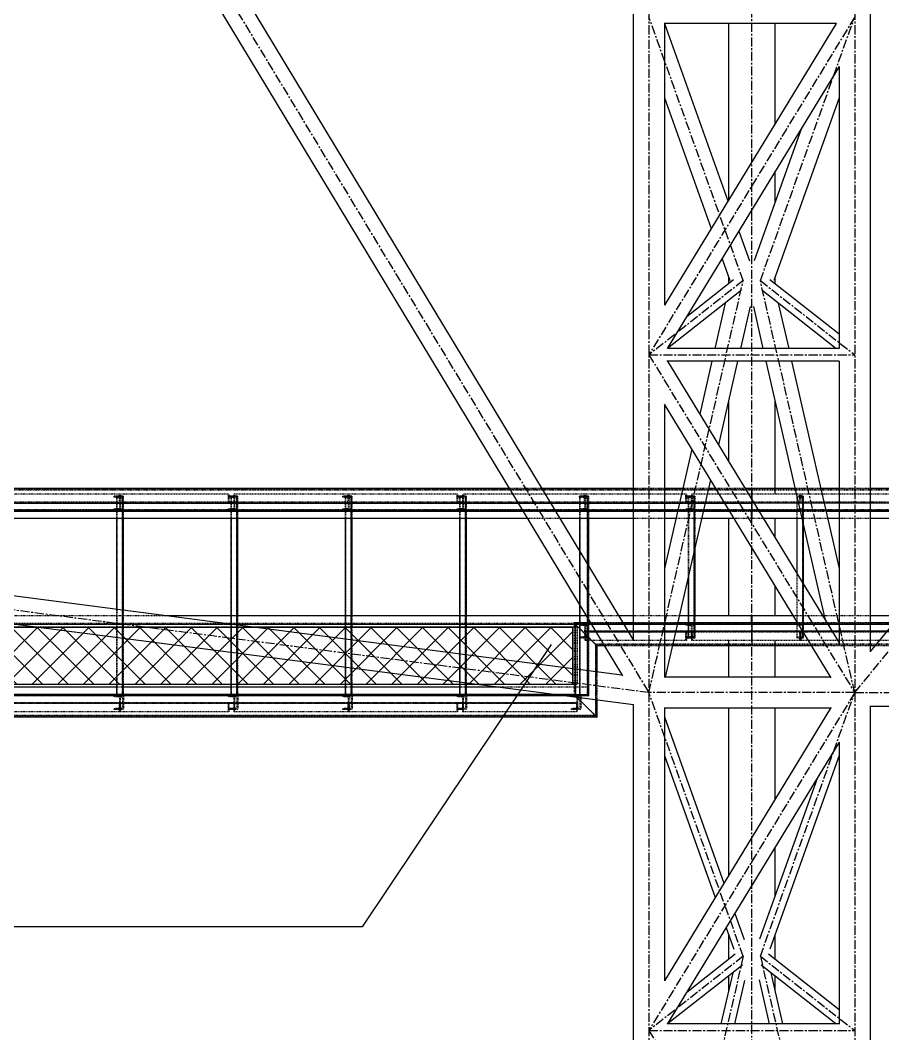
# Model space of a CAD drawing. Header units: millimetres. Extents: x 5143 to 30813, y 232 to 21408.
# Drawn here: x 12895 to 13650, y 3822 to 4709 of the extents above; entities that cross this region are included whole.
import ezdxf

# ---------------------------------------------------------------- set-up
doc = ezdxf.new("R2010")
doc.units = ezdxf.units.MM
doc.header["$LTSCALE"] = 0.25
for name, pattern in [('CENTER', [50.8, 31.75, -6.35, 6.35, -6.35]), ('XKITLINE00', [0]), ('XKITLINE02', [4, 2, -2]), ('XKITLINE03', [6, 3, -1, 1, -1])]:
    doc.linetypes.add(name, pattern=pattern)
doc.styles.add('ROMANS', font='romans.shx')
doc.dimstyles.new('MD300', dxfattribs={"dimtxt": 2.5, "dimasz": 2.5, "dimexe": 1, "dimexo": 1, "dimgap": 0.5, "dimtad": 1, "dimdec": 1, "dimlfac": 50, "dimrnd": 0.5, "dimdsep": 46, "dimtxsty": 'ROMANS', "dimcen": 1, "dimclrd": 146, "dimclre": 146, "dimclrt": 30, "dimadec": 1, "dimazin": 2, "dimtfac": 1, "dimtdec": 1, "dimtmove": 0, "dimatfit": 1, "dimfxl": 1, "dimtolj": 1, "dimtzin": 0, "dimlwd": -1, "dimlwe": -1, "dimarcsym": 0})

msp = doc.modelspace()

# ---------------------------------------------------------------- hatches: boundary and pattern name
h = msp.add_hatch()
h.set_pattern_fill('ANSI37', color=1, scale=5, style=0)
h.set_pattern_definition([(225, (84235.982, 30534.404), (11.22532, -11.22532), []), (315, (84235.982, 30534.404), (11.22532, 11.22532), [])])
h.paths.add_polyline_path([(13378.28, 4127.77), (13378.28, 4177.77), (12482.48, 4177.77), (12482.48, 4127.77)])

# ---------------------------------------------------------------- linework, layer by layer
at = {"color": 8, "linetype": 'CENTER'}
for p, q in [((12370, 5900.27), (13445, 4120.57)), ((13625, 4120.57), (15085, 5900.27)), ((13535, 3669.69), (13535, 4838.52)), ((13445, 4780.43), (13445, 3598.62)), ((13625, 4780.43), (13625, 3598.62)), ((13527.5, 4480.9), (13445, 4711.47)), ((13625, 4711.47), (13445, 4416.02)), ((13542.5, 4480.9), (13625, 4711.47)), ((13445, 4120.57), (13527.5, 4480.9)), ((13527.5, 4480.9), (13445, 4416.02)), ((13625, 4120.57), (13542.5, 4480.9)), ((13542.5, 4480.9), (13625, 4416.02)), ((13445, 4416.02), (13625, 4120.57)), ((13445, 4416.02), (13625, 4416.02)), ((13445, 4120.57), (12370, 4260.27)), ((13527.5, 3890), (13445, 4120.57)), ((13625, 4120.57), (13445, 3825.11)), ((13625, 4120.57), (13445, 4120.57)), ((13542.5, 3890), (13625, 4120.57)), ((13625, 4120.57), (15085, 4120.57)), ((13527.5, 3890), (13445, 3530.11)), ((13527.5, 3890), (13445, 3825.11)), ((13542.5, 3890), (13625, 3530.11)), ((13542.5, 3890), (13625, 3825.11)), ((13445, 3825.11), (13625, 3530.11)), ((13445, 3825.11), (13625, 3825.11))]:
    msp.add_line(p, q, dxfattribs=at)
at = {"color": 8, "linetype": 'XKITLINE00'}
for p, q in [((12899.75, 5046.81), (13431.35, 4166.72)), ((12884.14, 5025.52), (13421.92, 4135.2)), ((14339.24, 5010.42), (13638.65, 4156.41)), ((13431.35, 4780.43), (13431.35, 4166.36)), ((13638.65, 4780.43), (13638.65, 4156.13)), ((13609, 4705.77), (13458.51, 4705.77)), ((13458.65, 4705.77), (13458.65, 4459.32)), ((13608.71, 4705.77), (13458.65, 4459.46)), ((13458.66, 4705.77), (13514.18, 4550.61)), ((13514.7, 4705.77), (13514.7, 4551.46)), ((13555.3, 4705.77), (13555.3, 4618.1)), ((13611.4, 4668.12), (13461.1, 4421.42)), ((13611.35, 4668.03), (13611.35, 4421.58)), ((13458.65, 4640.82), (13499.53, 4526.56)), ((13611.35, 4640.82), (13554.17, 4481.03)), ((13578.58, 4614.25), (13537.1, 4498.33)), ((13555.3, 4576.03), (13555.3, 4549.18)), ((13523.66, 4524.11), (13532.91, 4498.26)), ((13509.01, 4500.06), (13515.8, 4481.1)), ((13519.11, 4481.56), (13478.08, 4449.29)), ((13514.7, 4484.17), (13514.7, 4478.09)), ((13611.35, 4434.01), (13550.91, 4481.54)), ((13555.3, 4484.17), (13555.3, 4478.09)), ((13526.1, 4472.55), (13461.41, 4421.67)), ((13608.59, 4421.67), (13543.82, 4472.61)), ((13511.77, 4461.28), (13502.7, 4421.67)), ((13558.22, 4461.28), (13567.29, 4421.67)), ((13533.52, 4458.16), (13525.17, 4421.67)), ((13536.47, 4458.16), (13544.82, 4421.67)), ((13611.35, 4421.67), (13461.25, 4421.67)), ((13611.53, 4410.36), (13460.76, 4410.36)), ((13461.26, 4410.36), (13611.35, 4164.02)), ((13500.11, 4410.36), (13489.5, 4364.01)), ((13522.58, 4410.36), (13505.83, 4337.21)), ((13547.41, 4410.36), (13599.28, 4183.82)), ((13569.88, 4410.36), (13611.35, 4229.25)), ((13611.35, 4410.36), (13611.35, 4163.74)), ((13458.5, 4372.81), (13604.2, 4133.65)), ((13458.65, 4372.57), (13458.65, 4133.95)), ((13514.7, 4375.93), (13514.7, 4322.66)), ((13555.3, 4375.93), (13555.3, 4294.27)), ((13482.5, 4333.42), (13458.65, 4229.25)), ((13498.83, 4306.62), (13459.35, 4134.22)), ((13514.7, 4280.55), (13514.7, 4280.27)), ((13514.7, 4272.77), (13514.7, 4187.77)), ((13555.3, 4280.55), (13555.3, 4280.27)), ((13555.3, 4272.77), (13555.3, 4256.02)), ((13421.5, 4135.9), (12446.2, 4262.66)), ((13431.51, 4110.03), (12446.08, 4238.1)), ((13555.3, 4213.93), (13555.3, 4187.77)), ((13514.7, 4180.27), (13514.7, 4180)), ((13555.3, 4180.27), (13555.3, 4180)), ((13514.7, 4166.29), (13514.7, 4134.22)), ((13555.3, 4166.29), (13555.3, 4134.22)), ((13603.86, 4134.22), (13458.65, 4134.22)), ((13444.85, 4117.61), (13444.85, 4117.53)), ((13444.85, 4117.53), (13444.85, 4117.49)), ((13624.85, 4117.61), (13624.85, 4117.53)), ((13624.85, 4117.53), (13624.85, 4117.49)), ((13431.35, 4110.06), (13431.35, 3598.62)), ((13604.58, 4106.92), (13458.34, 4106.92)), ((13458.65, 4106.92), (13458.65, 3868.43)), ((13603.87, 4106.92), (13458.65, 3868.55)), ((13514.7, 4106.92), (13514.7, 3960.55)), ((13555.3, 4106.92), (13555.3, 4027.19)), ((15071.65, 4108.38), (13638.3, 4108.38)), ((13638.65, 4108.38), (13638.65, 3598.62)), ((13458.65, 4099.33), (13510.67, 3953.94)), ((13611.39, 4077.2), (13461.11, 3830.53)), ((13611.35, 4077.13), (13611.35, 3830.65)), ((13458.65, 4065.5), (13503.04, 3941.42)), ((13611.35, 4065.5), (13550.74, 3896.12)), ((13592.09, 4045.52), (13541.75, 3904.83)), ((13555.3, 3985.13), (13555.3, 3942.69)), ((13520.15, 3927.44), (13528.3, 3904.68)), ((13512.52, 3914.92), (13519.18, 3896.33)), ((13514.7, 3908.85), (13514.7, 3887.18)), ((13555.3, 3908.85), (13555.3, 3887.18)), ((13520.47, 3891.72), (13478.08, 3858.38)), ((13611.35, 3843.1), (13549.54, 3891.7)), ((13526.81, 3882.21), (13461.41, 3830.77)), ((13608.59, 3830.77), (13543.1, 3882.26)), ((13518.33, 3875.54), (13508.07, 3830.77)), ((13551.66, 3875.54), (13561.92, 3830.77)), ((13514.7, 3872.68), (13514.7, 3859.66)), ((13528.5, 3868.89), (13519.76, 3830.77)), ((13541.4, 3869.26), (13550.23, 3830.77)), ((13555.3, 3872.68), (13555.3, 3859.66)), ((13611.35, 3830.77), (13461.25, 3830.77))]:
    msp.add_line(p, q, dxfattribs=at)
at = {"color": 7, "linetype": 'XKITLINE00'}
for p, q in [((13323.01, 4298.96), (12446.2, 4298.96)), ((13431.35, 4298.96), (13351.47, 4298.96)), ((13474.61, 4298.96), (13458.65, 4298.96)), ((13503.49, 4298.96), (13497.07, 4298.96)), ((13534.92, 4298.96), (13529.13, 4298.96)), ((13535, 4298.96), (13534.92, 4298.96)), ((13534.92, 4298.96), (13534.92, 4289.47)), ((13572.92, 4298.96), (13535, 4298.96)), ((13535, 4298.96), (13535, 4289.34)), ((13611.35, 4298.96), (13595.38, 4298.96)), ((13755.59, 4298.96), (13638.65, 4298.96)), ((13535, 4297.81), (13534.93, 4297.58)), ((13534.93, 4297.58), (13534.93, 4289.44)), ((13535, 4294.27), (13534.93, 4294.27)), ((13335.09, 4278.96), (12446.2, 4278.96)), ((13338.83, 4272.77), (12446.2, 4272.77)), ((12979.62, 4272.77), (12979.62, 4193.33)), ((12985.12, 4272.77), (12985.12, 4192.62)), ((12985.39, 4272.77), (12985.39, 4192.58)), ((13079.6, 4272.77), (13079.6, 4187.77)), ((13085.09, 4272.77), (13085.09, 4187.77)), ((13085.37, 4272.77), (13085.37, 4187.77)), ((13179.57, 4272.77), (13179.57, 4187.77)), ((13185.07, 4272.77), (13185.07, 4187.77)), ((13185.35, 4272.77), (13185.35, 4187.77)), ((13279.55, 4272.77), (13279.55, 4187.77)), ((13285.05, 4272.77), (13285.05, 4187.77)), ((13285.33, 4272.77), (13285.33, 4187.77)), ((13431.35, 4278.96), (13363.55, 4278.96)), ((13431.35, 4272.77), (13367.29, 4272.77)), ((13384.28, 4272.77), (13384.28, 4244.65)), ((13391.78, 4272.77), (13391.78, 4232.23)), ((13392.2, 4272.77), (13392.2, 4231.54)), ((13470.03, 4278.96), (13458.65, 4278.96)), ((13468.61, 4272.77), (13458.65, 4272.77)), ((13519.44, 4272.77), (13491.08, 4272.77)), ((13515.67, 4278.96), (13492.49, 4278.96)), ((13577.5, 4278.96), (13541.32, 4278.96)), ((13578.91, 4272.77), (13545.09, 4272.77)), ((13574.49, 4272.77), (13574.49, 4224.5)), ((13611.35, 4278.96), (13599.96, 4278.96)), ((13611.35, 4272.77), (13601.38, 4272.77)), ((13739.18, 4278.96), (13638.65, 4278.96)), ((13734.11, 4272.77), (13638.65, 4272.77)), ((13579.99, 4268.05), (13579.99, 4215.48)), ((13485.01, 4246.26), (13485.01, 4187.77)), ((13485.28, 4247.46), (13485.28, 4187.77)), ((13479.51, 4222.24), (13479.51, 4187.77)), ((13384.28, 4197.53), (13384.28, 4187.77)), ((13390.17, 4187.77), (13022.37, 4187.77)), ((13431.35, 4187.77), (13418.63, 4187.77)), ((13534.57, 4187.77), (13471.62, 4187.77)), ((13534.57, 4187.77), (13534.57, 4181.58)), ((13534.59, 4187.77), (13534.6, 4181.58)), ((13534.98, 4187.77), (13534.59, 4187.77)), ((13534.98, 4187.77), (13534.97, 4181.58)), ((13571.23, 4187.77), (13535, 4187.77)), ((13535, 4187.77), (13535, 4181.58)), ((13598.37, 4187.77), (13596.87, 4187.77)), ((13664.38, 4187.77), (13638.65, 4187.77)), ((12910.27, 4177.77), (12478.48, 4177.77)), ((13379.62, 4180.27), (13080.08, 4180.27)), ((13085.09, 4180.27), (13085.09, 4179.62)), ((13085.37, 4180.27), (13085.37, 4179.59)), ((13380.09, 4177.77), (13099.31, 4177.77)), ((13179.57, 4180.27), (13179.57, 4177.77)), ((13185.07, 4180.27), (13185.07, 4177.77)), ((13185.35, 4180.27), (13185.35, 4177.77)), ((13279.55, 4180.27), (13279.55, 4177.77)), ((13285.05, 4180.27), (13285.05, 4177.77)), ((13285.33, 4180.27), (13285.33, 4177.77)), ((13378.28, 4177.77), (13378.28, 4141.52)), ((13393.91, 4181.58), (13379.47, 4181.58)), ((13379.47, 4181.58), (13379.62, 4181.43)), ((13379.62, 4181.43), (13379.62, 4181.42)), ((13379.62, 4181.42), (13386.89, 4174.22)), ((13379.62, 4181.42), (13379.62, 4177.77)), ((13431.35, 4181.58), (13422.37, 4181.58)), ((13534.92, 4181.58), (13470.2, 4181.58)), ((13535, 4181.58), (13534.92, 4181.58)), ((13534.92, 4181.58), (13534.92, 4161.58)), ((13535, 4180.43), (13534.93, 4180.2)), ((13534.93, 4180.2), (13534.93, 4162.96)), ((13535, 4180.27), (13534.95, 4180.27)), ((13535, 4181.58), (13535, 4161.58)), ((13575, 4181.58), (13535, 4181.58)), ((13659.29, 4181.58), (13638.65, 4181.58)), ((13386.89, 4174.22), (13399.62, 4161.58)), ((13535, 4174.29), (13534.93, 4174.29)), ((13535, 4166.29), (13534.93, 4166.29)), ((13399.62, 4161.58), (13399.62, 4138.75)), ((13405.99, 4161.58), (13399.62, 4161.58)), ((13535, 4161.58), (13465.62, 4161.58)), ((13534.93, 4162.96), (13535, 4162.73)), ((13587.19, 4161.58), (13535, 4161.58)), ((13642.89, 4161.58), (13638.65, 4161.58)), ((13295, 4127.77), (12478.48, 4127.77)), ((13295, 4127.77), (12478.48, 4127.77)), ((12979.62, 4125.28), (12885.14, 4125.28)), ((12979.62, 4127.77), (12979.62, 4119.08)), ((12985.12, 4127.77), (12985.12, 4119.08)), ((13079.6, 4125.28), (12985.12, 4125.28)), ((12985.39, 4127.77), (12985.39, 4125.28)), ((13079.6, 4127.77), (13079.6, 4119.08)), ((13085.09, 4127.77), (13085.09, 4119.08)), ((13180.06, 4125.28), (13085.09, 4125.28)), ((13085.37, 4127.77), (13085.37, 4125.28)), ((13179.57, 4127.77), (13179.57, 4119.08)), ((13185.07, 4127.77), (13185.07, 4119.08)), ((13281.19, 4125.27), (13185.07, 4125.28)), ((13185.35, 4127.77), (13185.35, 4125.28)), ((13279.55, 4127.77), (13279.55, 4119.08)), ((13285.05, 4127.77), (13285.05, 4119.08)), ((13314.24, 4125.27), (13285.05, 4125.27)), ((13285.33, 4127.77), (13285.33, 4125.27)), ((13361.9, 4119.08), (12480.92, 4119.08)), ((13382.11, 4116.45), (13386.89, 4111.72)), ((13399.62, 4114.18), (13399.62, 4099.08)), ((13386.89, 4111.72), (13399.62, 4099.08)), ((13399.78, 4099.08), (12460.77, 4099.08)), ((13399.62, 4099.23), (13399.78, 4099.08))]:
    msp.add_line(p, q, dxfattribs=at)
at = {"color": 3, "linetype": 'XKITLINE02'}
for p, q in [((13351.47, 4298.96), (13323.01, 4298.96)), ((13458.65, 4298.96), (13431.35, 4298.96)), ((13497.07, 4298.96), (13474.61, 4298.96)), ((13529.13, 4298.96), (13503.49, 4298.96)), ((13535.07, 4298.96), (13535, 4298.96)), ((13535.07, 4298.96), (13535, 4298.96)), ((13535.07, 4298.96), (13535.07, 4298.11)), ((13595.38, 4298.96), (13572.92, 4298.96)), ((13638.65, 4298.96), (13611.35, 4298.96)), ((13534.93, 4297.58), (12317.36, 4297.58)), ((13535.07, 4298.11), (12317.43, 4298.11)), ((12982.37, 4294.26), (12882.19, 4294.26)), ((12985.12, 4292.28), (12977.32, 4292.28)), ((12977.32, 4292.28), (12977.32, 4291.6)), ((12979.62, 4291.6), (12977.32, 4291.6)), ((12982.12, 4291.21), (12977.32, 4291.6)), ((12979.62, 4292.28), (12979.62, 4291.6)), ((12979.62, 4292.28), (12979.62, 4272.77)), ((12985.39, 4292.28), (12979.62, 4292.28)), ((12984.42, 4291.21), (12979.62, 4291.6)), ((12979.63, 4292.28), (12979.63, 4117.78)), ((12979.88, 4292.28), (12979.88, 4117.78)), ((12979.89, 4292.28), (12979.89, 4117.78)), ((12981.8, 4294.26), (12981.8, 4287.06)), ((12982.37, 4294.26), (12981.8, 4294.26)), ((12984.42, 4291.21), (12982.12, 4291.21)), ((12982.12, 4291.21), (12982.12, 4281.34)), ((13077.86, 4294.26), (12982.37, 4294.26)), ((12982.37, 4294.26), (12982.37, 4286.26)), ((12982.37, 4294.26), (12982.37, 4286.26)), ((12982.82, 4292.28), (12982.82, 4280.28)), ((12982.96, 4294.26), (12982.96, 4287.06)), ((12984.42, 4291.21), (12984.42, 4281.34)), ((12984.44, 4292.28), (12984.44, 4117.78)), ((12984.67, 4292.28), (12984.67, 4117.78)), ((12985.12, 4292.28), (12985.12, 4280.28)), ((12985.12, 4292.28), (12985.12, 4272.77)), ((12985.39, 4292.28), (12985.39, 4272.77)), ((13077.86, 4294.26), (13077.27, 4294.26)), ((13077.27, 4294.26), (13077.27, 4286.26)), ((13085.09, 4292.28), (13077.3, 4292.28)), ((13077.3, 4292.28), (13077.3, 4291.6)), ((13079.6, 4291.6), (13077.3, 4291.6)), ((13082.1, 4291.21), (13077.3, 4291.6)), ((13077.86, 4294.26), (13077.86, 4287.06)), ((13079.6, 4292.28), (13079.6, 4291.6)), ((13079.6, 4292.28), (13079.6, 4272.77)), ((13085.37, 4292.28), (13079.6, 4292.28)), ((13084.39, 4291.21), (13079.6, 4291.6)), ((13079.61, 4292.28), (13079.61, 4117.78)), ((13079.86, 4292.28), (13079.86, 4117.78)), ((13079.87, 4292.28), (13079.87, 4117.78)), ((13084.39, 4291.21), (13082.1, 4291.21)), ((13082.1, 4291.21), (13082.1, 4281.34)), ((13182.32, 4294.26), (13082.15, 4294.26)), ((13082.15, 4294.26), (13082.15, 4287.06)), ((13082.71, 4294.26), (13082.71, 4286.26)), ((13082.8, 4292.28), (13082.8, 4280.28)), ((13084.39, 4291.21), (13084.39, 4281.34)), ((13084.42, 4292.28), (13084.42, 4117.78)), ((13084.65, 4292.28), (13084.65, 4117.78)), ((13085.09, 4292.28), (13085.09, 4280.28)), ((13085.09, 4292.28), (13085.09, 4272.77)), ((13085.37, 4292.28), (13085.37, 4272.77)), ((13185.07, 4292.28), (13177.28, 4292.28)), ((13177.28, 4292.28), (13177.28, 4291.6)), ((13179.57, 4291.6), (13177.28, 4291.6)), ((13182.08, 4291.21), (13177.28, 4291.6)), ((13179.57, 4292.28), (13179.57, 4291.6)), ((13179.57, 4292.28), (13179.57, 4272.77)), ((13185.35, 4292.28), (13179.57, 4292.28)), ((13184.37, 4291.21), (13179.57, 4291.6)), ((13179.59, 4292.28), (13179.59, 4117.78)), ((13179.83, 4292.28), (13179.83, 4117.78)), ((13179.85, 4292.28), (13179.85, 4117.78)), ((13181.76, 4294.26), (13181.76, 4287.06)), ((13182.32, 4294.26), (13181.76, 4294.26)), ((13184.37, 4291.21), (13182.08, 4291.21)), ((13182.08, 4291.21), (13182.08, 4281.34)), ((13182.32, 4294.26), (13182.32, 4286.26)), ((13277.82, 4294.26), (13182.33, 4294.26)), ((13182.33, 4294.26), (13182.33, 4286.26)), ((13182.78, 4292.28), (13182.78, 4280.28)), ((13182.92, 4294.26), (13182.92, 4287.06)), ((13184.37, 4291.21), (13184.37, 4281.34)), ((13184.4, 4292.28), (13184.4, 4117.78)), ((13184.62, 4292.28), (13184.62, 4117.78)), ((13185.07, 4292.28), (13185.07, 4280.28)), ((13185.07, 4292.28), (13185.07, 4272.77)), ((13185.35, 4292.28), (13185.35, 4272.77)), ((13277.82, 4294.26), (13277.22, 4294.26)), ((13277.22, 4294.26), (13277.22, 4286.26)), ((13285.05, 4292.28), (13277.25, 4292.28)), ((13277.25, 4292.28), (13277.25, 4291.6)), ((13279.55, 4291.6), (13277.25, 4291.6)), ((13282.05, 4291.21), (13277.25, 4291.6)), ((13277.82, 4294.26), (13277.82, 4287.06)), ((13279.55, 4292.28), (13279.55, 4291.6)), ((13279.55, 4292.28), (13279.55, 4272.77)), ((13285.33, 4292.28), (13279.55, 4292.28)), ((13284.35, 4291.21), (13279.55, 4291.6)), ((13279.57, 4292.28), (13279.57, 4117.78)), ((13279.81, 4292.28), (13279.81, 4117.78)), ((13279.83, 4292.28), (13279.83, 4117.78)), ((13284.35, 4291.21), (13282.05, 4291.21)), ((13282.05, 4291.21), (13282.05, 4281.34)), ((13389.03, 4294.26), (13282.12, 4294.26)), ((13282.12, 4294.26), (13282.12, 4287.06)), ((13282.67, 4294.26), (13282.67, 4286.26)), ((13282.75, 4292.28), (13282.75, 4280.28)), ((13284.35, 4291.21), (13284.35, 4281.34)), ((13284.38, 4292.28), (13284.38, 4117.78)), ((13284.6, 4292.28), (13284.6, 4117.78)), ((13285.05, 4292.28), (13285.05, 4280.28)), ((13285.05, 4292.28), (13285.05, 4272.77)), ((13285.33, 4292.28), (13285.33, 4272.77)), ((13391.78, 4292.27), (13383.98, 4292.27)), ((13383.98, 4292.27), (13383.98, 4291.59)), ((13386.28, 4291.59), (13383.98, 4291.59)), ((13388.78, 4291.21), (13383.98, 4291.59)), ((13384.28, 4292.28), (13384.28, 4272.77)), ((13392.2, 4292.28), (13384.28, 4292.28)), ((13384.3, 4292.28), (13384.3, 4117.77)), ((13384.68, 4292.28), (13384.68, 4117.77)), ((13384.7, 4292.28), (13384.7, 4117.77)), ((13386.28, 4292.27), (13386.28, 4291.59)), ((13391.08, 4291.21), (13386.28, 4291.59)), ((13388.48, 4294.26), (13388.48, 4287.06)), ((13389.03, 4294.26), (13388.48, 4294.26)), ((13391.08, 4291.21), (13388.78, 4291.21)), ((13388.78, 4291.21), (13388.78, 4281.34)), ((13389.03, 4294.26), (13389.03, 4286.26)), ((13473.8, 4294.26), (13389.03, 4294.26)), ((13389.03, 4294.26), (13389.03, 4286.26)), ((13389.48, 4292.27), (13389.48, 4280.27)), ((13389.64, 4294.26), (13389.64, 4287.06)), ((13390.96, 4292.28), (13390.96, 4117.77)), ((13391.08, 4291.21), (13391.08, 4281.34)), ((13391.32, 4292.28), (13391.32, 4117.77)), ((13391.78, 4292.28), (13391.78, 4272.77)), ((13391.78, 4292.27), (13391.78, 4280.27)), ((13392.2, 4292.28), (13392.2, 4272.77)), ((13477.79, 4294.26), (13458.3, 4294.26)), ((13477.18, 4294.26), (13477.18, 4286.26)), ((13485.01, 4292.28), (13477.21, 4292.28)), ((13479.39, 4292.28), (13477.21, 4292.28)), ((13477.21, 4292.28), (13477.21, 4291.6)), ((13479.51, 4291.6), (13477.21, 4291.6)), ((13482.01, 4291.21), (13477.21, 4291.6)), ((13477.79, 4294.26), (13477.79, 4287.06)), ((13479.51, 4292.28), (13479.51, 4291.6)), ((13479.51, 4292.28), (13479.51, 4222.24)), ((13485.28, 4292.28), (13479.51, 4292.28)), ((13484.31, 4291.21), (13479.51, 4291.6)), ((13479.52, 4292.28), (13479.52, 4168.28)), ((13479.77, 4292.28), (13479.77, 4168.28)), ((13479.78, 4292.28), (13479.78, 4168.28)), ((13484.31, 4291.21), (13482.01, 4291.21)), ((13482.01, 4291.21), (13482.01, 4281.34)), ((13482.29, 4294.27), (13482.29, 4287.07)), ((13482.88, 4294.27), (13482.29, 4294.27)), ((13534.93, 4294.27), (13482.29, 4294.27)), ((13482.71, 4292.28), (13482.71, 4280.28)), ((13482.88, 4294.27), (13482.88, 4286.27)), ((13484.31, 4291.21), (13484.31, 4281.34)), ((13484.33, 4292.28), (13484.33, 4168.28)), ((13484.56, 4292.28), (13484.56, 4168.28)), ((13485.01, 4292.28), (13485.01, 4280.28)), ((13485.01, 4292.28), (13485.01, 4246.26)), ((13485.28, 4292.28), (13485.28, 4247.46)), ((17635, 4298.11), (13535, 4298.11)), ((13535.07, 4298.11), (13535, 4297.81)), ((17635, 4297.58), (13535, 4297.58)), ((13577.24, 4294.27), (13535, 4294.27)), ((13574.49, 4292.28), (13574.49, 4291.6)), ((13579.99, 4292.28), (13574.49, 4292.28)), ((13574.49, 4292.28), (13574.49, 4168.28)), ((13574.49, 4292.28), (13574.49, 4272.77)), ((13579.99, 4292.28), (13574.49, 4292.28)), ((13579.29, 4291.21), (13574.49, 4291.6)), ((13576.66, 4294.27), (13576.66, 4287.07)), ((13577.24, 4294.27), (13576.66, 4294.27)), ((13577.24, 4294.27), (13577.24, 4286.27)), ((13639.94, 4294.26), (13577.24, 4294.26)), ((13577.24, 4294.26), (13577.24, 4286.26)), ((13577.82, 4294.26), (13577.82, 4287.06)), ((13579.29, 4292.28), (13579.29, 4168.28)), ((13579.29, 4291.21), (13579.29, 4281.34)), ((13579.99, 4292.28), (13579.99, 4280.28)), ((13579.99, 4292.28), (13579.99, 4168.28)), ((13579.99, 4292.28), (13579.99, 4268.05)), ((13675.1, 4294.26), (13638.3, 4294.26)), ((12981.8, 4287.06), (12877.08, 4287.06)), ((12982.37, 4286.26), (12877.08, 4286.26)), ((12976.69, 4287.06), (12976.69, 4286.26)), ((12981.8, 4287.06), (12976.69, 4287.06)), ((12982.37, 4286.26), (12976.69, 4286.26)), ((12982.12, 4281.34), (12977.32, 4280.96)), ((12984.42, 4281.34), (12979.62, 4280.96)), ((12984.42, 4281.34), (12982.12, 4281.34)), ((13082.71, 4286.26), (12982.37, 4286.26)), ((13082.71, 4287.06), (12982.96, 4287.06)), ((12988.3, 4287.06), (12988.3, 4286.26)), ((13181.76, 4287.06), (13077.04, 4287.06)), ((13077.04, 4287.06), (13077.04, 4286.26)), ((13182.32, 4286.26), (13077.04, 4286.26)), ((13083.2, 4286.26), (13077.27, 4286.26)), ((13082.1, 4281.34), (13077.3, 4280.96)), ((13083.2, 4287.06), (13077.86, 4287.06)), ((13084.39, 4281.34), (13079.6, 4280.96)), ((13084.39, 4281.34), (13082.1, 4281.34)), ((13083.2, 4287.06), (13083.2, 4286.26)), ((13176.65, 4287.06), (13176.65, 4286.26)), ((13181.76, 4287.06), (13176.65, 4287.06)), ((13182.32, 4286.26), (13176.65, 4286.26)), ((13182.08, 4281.34), (13177.28, 4280.96)), ((13184.37, 4281.34), (13179.57, 4280.96)), ((13184.37, 4281.34), (13182.08, 4281.34)), ((13282.67, 4286.26), (13182.33, 4286.26)), ((13282.67, 4287.06), (13182.92, 4287.06)), ((13188.26, 4287.06), (13188.26, 4286.26)), ((13388.48, 4287.06), (13277.18, 4287.06)), ((13277.18, 4287.06), (13277.18, 4286.26)), ((13389.03, 4286.26), (13277.18, 4286.26)), ((13283.15, 4286.26), (13277.22, 4286.26)), ((13282.05, 4281.34), (13277.25, 4280.96)), ((13283.15, 4287.06), (13277.82, 4287.06)), ((13284.35, 4281.34), (13279.55, 4280.96)), ((13284.35, 4281.34), (13282.05, 4281.34)), ((13283.15, 4287.06), (13283.15, 4286.26)), ((13383.54, 4287.06), (13383.54, 4286.26)), ((13388.48, 4287.06), (13383.54, 4287.06)), ((13389.03, 4286.26), (13383.54, 4286.26)), ((13388.78, 4281.34), (13383.98, 4280.95)), ((13391.08, 4281.34), (13386.28, 4280.95)), ((13391.08, 4281.34), (13388.78, 4281.34)), ((13471.97, 4286.26), (13389.03, 4286.26)), ((13483.3, 4287.06), (13389.64, 4287.06)), ((13395.14, 4287.06), (13395.14, 4286.26)), ((13483.3, 4286.26), (13471.97, 4286.26)), ((13483.3, 4287.06), (13472.15, 4287.06)), ((13576.66, 4287.07), (13477.02, 4287.07)), ((13477.02, 4287.07), (13477.02, 4286.27)), ((13575.82, 4286.27), (13477.02, 4286.27)), ((13482.01, 4281.34), (13477.21, 4280.96)), ((13484.31, 4281.34), (13479.51, 4280.96)), ((13484.31, 4281.34), (13482.01, 4281.34)), ((13483.3, 4287.06), (13483.3, 4286.26)), ((13534.92, 4289.47), (13534.92, 4278.96)), ((13534.93, 4289.44), (13534.93, 4280.34)), ((13535, 4289.34), (13535, 4278.96)), ((13571.38, 4287.07), (13571.38, 4286.27)), ((13576.66, 4287.07), (13571.38, 4287.07)), ((13577.24, 4286.27), (13571.38, 4286.27)), ((13579.29, 4281.34), (13574.49, 4280.96)), ((13680.33, 4286.26), (13577.24, 4286.26)), ((13638.3, 4286.26), (13577.24, 4286.26)), ((13640.85, 4287.06), (13577.82, 4287.06)), ((13583.05, 4287.06), (13583.05, 4286.26)), ((13680.33, 4287.06), (13639.81, 4287.06)), ((13534.93, 4280.34), (12317.36, 4280.34)), ((13535.07, 4279.81), (12317.43, 4279.81)), ((13534.99, 4280.27), (12317.67, 4280.27)), ((13534.96, 4279.42), (12317.7, 4279.42)), ((12979.62, 4280.96), (12977.32, 4280.96)), ((12977.32, 4280.96), (12977.32, 4280.28)), ((12985.12, 4280.28), (12977.32, 4280.28)), ((12979.62, 4280.96), (12979.62, 4280.28)), ((13079.6, 4280.96), (13077.3, 4280.96)), ((13077.3, 4280.96), (13077.3, 4280.28)), ((13085.09, 4280.28), (13077.3, 4280.28)), ((13079.6, 4280.96), (13079.6, 4280.28)), ((13179.57, 4280.96), (13177.28, 4280.96)), ((13177.28, 4280.96), (13177.28, 4280.28)), ((13185.07, 4280.28), (13177.28, 4280.28)), ((13179.57, 4280.96), (13179.57, 4280.28)), ((13279.55, 4280.96), (13277.25, 4280.96)), ((13277.25, 4280.96), (13277.25, 4280.28)), ((13285.05, 4280.28), (13277.25, 4280.28)), ((13279.55, 4280.96), (13279.55, 4280.28)), ((13363.55, 4278.96), (13335.09, 4278.96)), ((13367.29, 4272.77), (13338.83, 4272.77)), ((13386.28, 4280.95), (13383.98, 4280.95)), ((13383.98, 4280.95), (13383.98, 4280.27)), ((13391.78, 4280.27), (13383.98, 4280.27)), ((13386.28, 4280.95), (13386.28, 4280.27)), ((13458.65, 4278.96), (13431.35, 4278.96)), ((13458.65, 4272.77), (13431.35, 4272.77)), ((13491.08, 4272.77), (13468.61, 4272.77)), ((13492.49, 4278.96), (13470.03, 4278.96)), ((13479.51, 4280.96), (13477.21, 4280.96)), ((13477.21, 4280.96), (13477.21, 4280.28)), ((13485.01, 4280.28), (13477.21, 4280.28)), ((13479.51, 4280.96), (13479.51, 4280.28)), ((13535.07, 4278.96), (13515.67, 4278.96)), ((13534.99, 4272.77), (13519.44, 4272.77)), ((13534.57, 4280.27), (13534.57, 4272.77)), ((13534.6, 4279.42), (13534.59, 4272.77)), ((13534.93, 4280.34), (13535.07, 4279.81)), ((13534.96, 4279.42), (13534.98, 4272.77)), ((13534.99, 4280.27), (13534.99, 4272.77)), ((17635, 4280.34), (13535, 4280.34)), ((13535, 4280.27), (13535, 4272.77)), ((17635, 4280.27), (13535, 4280.27)), ((17635, 4279.81), (13535, 4279.81)), ((17635, 4279.42), (13535, 4279.42)), ((17635, 4278.96), (13535, 4278.96)), ((13545.09, 4272.77), (13535, 4272.77)), ((13535.07, 4279.81), (13535.07, 4278.96)), ((13574.49, 4280.96), (13574.49, 4280.28)), ((13579.99, 4280.28), (13574.49, 4280.28)), ((13599.96, 4278.96), (13577.5, 4278.96)), ((13601.38, 4272.77), (13578.91, 4272.77)), ((13638.65, 4278.96), (13611.35, 4278.96)), ((13638.65, 4272.77), (13611.35, 4272.77)), ((13384.28, 4244.65), (13384.28, 4197.53)), ((13391.78, 4232.23), (13391.78, 4117.77)), ((13392.2, 4231.54), (13392.2, 4117.77)), ((12979.62, 4193.33), (12979.62, 4127.77)), ((12985.12, 4192.62), (12985.12, 4127.77)), ((12985.39, 4192.58), (12985.39, 4127.77)), ((13022.37, 4187.77), (12833.33, 4187.77)), ((13079.6, 4187.77), (13079.6, 4127.77)), ((13085.09, 4187.77), (13085.09, 4180.27)), ((13085.37, 4187.77), (13085.37, 4180.27)), ((13179.57, 4187.77), (13179.57, 4180.27)), ((13185.07, 4187.77), (13185.07, 4180.27)), ((13185.35, 4187.77), (13185.35, 4180.27)), ((13279.55, 4187.77), (13279.55, 4180.27)), ((13285.05, 4187.77), (13285.05, 4180.27)), ((13285.33, 4187.77), (13285.33, 4180.27)), ((13384.28, 4187.77), (13384.28, 4117.77)), ((13418.63, 4187.77), (13390.17, 4187.77)), ((13471.62, 4187.77), (13431.35, 4187.77)), ((13479.51, 4187.77), (13479.51, 4168.28)), ((13485.01, 4187.77), (13485.01, 4168.28)), ((13485.28, 4187.77), (13485.28, 4168.28)), ((13534.59, 4187.77), (13534.57, 4187.77)), ((13534.59, 4187.77), (13534.57, 4187.77)), ((13534.59, 4187.77), (13534.57, 4187.77)), ((13535, 4187.77), (13534.98, 4187.77)), ((13535, 4187.77), (13534.98, 4187.77)), ((13535, 4187.77), (13535, 4180.27)), ((13596.87, 4187.77), (13571.23, 4187.77)), ((13638.65, 4187.77), (13598.37, 4187.77)), ((13099.31, 4177.77), (12480.93, 4177.77)), ((13534.97, 4181.12), (12488.55, 4181.12)), ((13080.08, 4180.27), (12891.04, 4180.27)), ((13099.31, 4177.77), (12910.27, 4177.77)), ((13085.09, 4179.62), (13085.09, 4127.77)), ((13085.37, 4179.59), (13085.37, 4127.77)), ((13179.57, 4177.77), (13179.57, 4127.77)), ((13185.07, 4177.77), (13185.07, 4127.77)), ((13185.35, 4177.77), (13185.35, 4127.77)), ((13279.55, 4177.77), (13279.55, 4127.77)), ((13285.05, 4177.77), (13285.05, 4127.77)), ((13285.33, 4177.77), (13285.33, 4127.77)), ((13379.62, 4181.58), (13379.62, 4181.43)), ((13380.47, 4180.74), (13379.62, 4181.58)), ((13379.62, 4181.43), (13386.89, 4174.22)), ((13535, 4180.27), (13379.62, 4180.27)), ((13379.62, 4177.77), (13379.62, 4118.92)), ((13380.48, 4180.73), (13379.63, 4181.58)), ((13382.28, 4177.77), (13380.09, 4177.77)), ((13380.47, 4180.74), (13380.47, 4118.24)), ((13380.47, 4180.74), (13381.01, 4180.07)), ((13380.48, 4180.73), (13380.88, 4180.2)), ((13535.07, 4180.73), (13380.48, 4180.73)), ((13398.25, 4162.96), (13380.88, 4180.2)), ((13534.93, 4180.2), (13380.88, 4180.2)), ((13381.01, 4180.07), (13381.01, 4117.57)), ((13398.24, 4162.97), (13381.01, 4180.07)), ((13382.28, 4177.77), (13382.28, 4127.77)), ((13391.78, 4180.27), (13383.98, 4180.27)), ((13383.98, 4180.27), (13383.98, 4179.59)), ((13386.28, 4179.59), (13383.98, 4179.59)), ((13388.78, 4179.21), (13383.98, 4179.59)), ((13386.28, 4180.27), (13386.28, 4179.59)), ((13391.08, 4179.21), (13386.28, 4179.59)), ((13391.08, 4179.21), (13388.78, 4179.21)), ((13388.78, 4179.21), (13388.78, 4169.34)), ((13389.48, 4180.27), (13389.48, 4168.27)), ((13391.08, 4179.21), (13391.08, 4169.34)), ((13391.78, 4180.27), (13391.78, 4168.27)), ((13422.37, 4181.58), (13393.91, 4181.58)), ((13470.2, 4181.58), (13431.35, 4181.58)), ((13485.01, 4180.28), (13477.21, 4180.28)), ((13477.21, 4180.28), (13477.21, 4179.6)), ((13479.51, 4179.6), (13477.21, 4179.6)), ((13482.01, 4179.21), (13477.21, 4179.6)), ((13479.51, 4180.28), (13479.51, 4179.6)), ((13484.31, 4179.21), (13479.51, 4179.6)), ((13484.31, 4179.21), (13482.01, 4179.21)), ((13482.01, 4179.21), (13482.01, 4169.34)), ((13482.71, 4180.28), (13482.71, 4168.28)), ((13484.31, 4179.21), (13484.31, 4169.34)), ((13485.01, 4180.28), (13485.01, 4168.28)), ((13534.57, 4181.58), (13534.57, 4180.27)), ((13534.6, 4181.58), (13534.6, 4181.12)), ((13534.97, 4181.58), (13534.97, 4181.12)), ((13535, 4181.58), (13535, 4180.27)), ((13535.07, 4181.58), (13535, 4181.58)), ((13535.07, 4181.58), (13535, 4181.58)), ((17635, 4181.12), (13535, 4181.12)), ((17635, 4180.73), (13535, 4180.73)), ((13535.07, 4180.73), (13535, 4180.43)), ((17635, 4180.27), (13535, 4180.27)), ((17635, 4180.2), (13535, 4180.2)), ((13535.07, 4181.58), (13535.07, 4180.73)), ((13574.49, 4180.28), (13574.49, 4179.6)), ((13579.99, 4180.28), (13574.49, 4180.28)), ((13579.29, 4179.21), (13574.49, 4179.6)), ((13638.65, 4181.58), (13575, 4181.58)), ((13579.29, 4179.21), (13579.29, 4169.34)), ((13579.99, 4180.28), (13579.99, 4168.28)), ((13388.78, 4169.34), (13383.98, 4168.95)), ((13386.28, 4168.95), (13383.98, 4168.95)), ((13383.98, 4168.95), (13383.98, 4168.27)), ((13391.78, 4168.27), (13383.98, 4168.27)), ((13391.08, 4169.34), (13386.28, 4168.95)), ((13386.28, 4168.95), (13386.28, 4168.27)), ((13386.89, 4174.22), (13399.62, 4161.58)), ((13391.08, 4169.34), (13388.78, 4169.34)), ((13477.18, 4174.29), (13389.03, 4174.28)), ((13395.14, 4174.28), (13389.03, 4174.28)), ((13389.03, 4174.28), (13389.03, 4166.28)), ((13477.79, 4166.29), (13389.03, 4166.28)), ((13389.64, 4166.28), (13389.03, 4166.28)), ((13477.79, 4173.49), (13389.64, 4173.48)), ((13395.14, 4173.48), (13389.64, 4173.48)), ((13389.64, 4173.48), (13389.64, 4166.28)), ((13483.3, 4174.3), (13395.14, 4174.28)), ((13395.14, 4174.28), (13395.14, 4173.48)), ((13483.3, 4173.5), (13395.14, 4173.48)), ((13482.88, 4174.29), (13477.02, 4174.29)), ((13477.02, 4174.29), (13477.02, 4173.49)), ((13577.24, 4174.29), (13477.02, 4174.29)), ((13482.29, 4173.49), (13477.02, 4173.49)), ((13576.66, 4173.49), (13477.02, 4173.49)), ((13482.88, 4174.3), (13477.18, 4174.29)), ((13477.18, 4174.29), (13477.18, 4166.29)), ((13482.01, 4169.34), (13477.21, 4168.96)), ((13479.51, 4168.96), (13477.21, 4168.96)), ((13477.21, 4168.96), (13477.21, 4168.28)), ((13485.01, 4168.28), (13477.21, 4168.28)), ((13482.76, 4173.5), (13477.79, 4173.49)), ((13477.79, 4173.49), (13477.79, 4166.29)), ((13484.31, 4169.34), (13479.51, 4168.96)), ((13479.51, 4168.96), (13479.51, 4168.28)), ((13485.28, 4168.28), (13479.51, 4168.28)), ((13484.31, 4169.34), (13482.01, 4169.34)), ((13482.29, 4173.49), (13482.29, 4166.29)), ((13482.88, 4166.29), (13482.29, 4166.29)), ((13534.93, 4166.29), (13482.29, 4166.29)), ((13482.88, 4174.29), (13482.88, 4166.29)), ((13483.3, 4174.3), (13483.3, 4173.5)), ((13577.24, 4174.29), (13535, 4174.29)), ((13577.24, 4166.29), (13535, 4166.29)), ((13571.38, 4174.29), (13571.38, 4173.49)), ((13579.29, 4169.34), (13574.49, 4168.96)), ((13574.49, 4168.96), (13574.49, 4168.28)), ((13579.99, 4168.28), (13574.49, 4168.28)), ((13579.99, 4168.28), (13574.49, 4168.28)), ((13576.66, 4173.49), (13576.66, 4166.29)), ((13577.24, 4174.29), (13577.24, 4166.29)), ((13583.05, 4174.29), (13577.24, 4174.29)), ((13577.24, 4174.29), (13577.24, 4166.29)), ((13680.33, 4174.29), (13577.24, 4174.29)), ((13577.82, 4166.29), (13577.24, 4166.29)), ((13675.1, 4166.29), (13577.24, 4166.29)), ((13583.05, 4173.49), (13577.82, 4173.49)), ((13577.82, 4173.49), (13577.82, 4166.29)), ((13680.33, 4173.49), (13577.82, 4173.49)), ((13583.05, 4174.29), (13583.05, 4173.49)), ((13398.24, 4162.97), (13398.24, 4100.47)), ((13398.77, 4162.58), (13398.24, 4162.97)), ((13398.92, 4162.43), (13398.25, 4162.96)), ((13534.93, 4162.96), (13398.25, 4162.96)), ((13398.77, 4162.58), (13398.77, 4100.08)), ((13399.62, 4161.74), (13398.77, 4162.58)), ((13399.78, 4161.58), (13398.92, 4162.43)), ((13535.07, 4162.43), (13398.92, 4162.43)), ((13399.62, 4161.74), (13399.62, 4161.58)), ((13465.62, 4161.58), (13405.99, 4161.58)), ((17635, 4162.96), (13535, 4162.96)), ((13535, 4162.73), (13535.07, 4162.43)), ((17635, 4162.43), (13535, 4162.43)), ((13535.07, 4161.58), (13535, 4161.58)), ((13535.07, 4162.43), (13535.07, 4161.58)), ((13638.65, 4161.58), (13587.19, 4161.58)), ((13674.4, 4161.58), (13642.89, 4161.58)), ((13378.28, 4141.52), (13378.28, 4127.77)), ((13399.62, 4138.75), (13399.62, 4114.18)), ((13382.28, 4127.77), (12480.93, 4127.77)), ((12985.12, 4125.28), (12979.62, 4125.28)), ((12985.39, 4125.28), (12985.39, 4117.78)), ((13085.09, 4125.28), (13079.6, 4125.28)), ((13085.37, 4125.28), (13085.37, 4117.78)), ((13185.07, 4125.28), (13180.06, 4125.28)), ((13185.35, 4125.28), (13185.35, 4117.78)), ((13285.05, 4125.27), (13281.19, 4125.27)), ((13285.33, 4125.27), (13285.33, 4117.78)), ((13302.1, 4127.77), (13295, 4127.77)), ((13392.2, 4125.27), (13314.24, 4125.27)), ((13391.79, 4125.27), (13391.78, 4125.27)), ((13391.78, 4125.27), (13391.78, 4117.77)), ((13391.79, 4125.27), (13391.81, 4118.62)), ((13392.18, 4125.27), (13392.17, 4118.62)), ((13392.2, 4125.27), (13392.18, 4125.27)), ((13392.2, 4125.27), (13392.2, 4117.77)), ((13391.78, 4117.77), (12472.98, 4117.78)), ((13392.17, 4118.62), (12473.01, 4118.63)), ((13391.78, 4118.62), (12473.37, 4118.63)), ((13380.88, 4117.7), (12479.55, 4117.7)), ((13380.48, 4118.23), (12480.22, 4118.23)), ((12985.54, 4117.78), (12977.32, 4117.78)), ((12977.32, 4117.78), (12977.32, 4117.1)), ((12980.04, 4117.1), (12977.32, 4117.1)), ((12982.12, 4116.71), (12977.32, 4117.1)), ((12979.62, 4119.08), (12979.62, 4117.78)), ((12985.39, 4117.78), (12979.62, 4117.78)), ((12980.04, 4117.78), (12980.04, 4117.1)), ((12984.84, 4116.71), (12980.04, 4117.1)), ((12984.84, 4116.71), (12982.12, 4116.71)), ((12982.12, 4116.71), (12982.12, 4106.84)), ((12982.82, 4117.78), (12982.82, 4105.78)), ((12984.84, 4116.71), (12984.84, 4106.84)), ((12985.12, 4119.08), (12985.12, 4117.78)), ((12985.54, 4117.78), (12985.54, 4105.78)), ((13085.52, 4117.78), (13077.3, 4117.78)), ((13077.3, 4117.78), (13077.3, 4117.1)), ((13080.02, 4117.1), (13077.3, 4117.1)), ((13082.1, 4116.71), (13077.3, 4117.1)), ((13079.6, 4119.08), (13079.6, 4117.78)), ((13085.37, 4117.78), (13079.6, 4117.78)), ((13080.02, 4117.78), (13080.02, 4117.1)), ((13084.82, 4116.71), (13080.02, 4117.1)), ((13084.82, 4116.71), (13082.1, 4116.71)), ((13082.1, 4116.71), (13082.1, 4106.84)), ((13082.8, 4117.78), (13082.8, 4105.78)), ((13084.82, 4116.71), (13084.82, 4106.84)), ((13085.09, 4119.08), (13085.09, 4117.78)), ((13085.52, 4117.78), (13085.52, 4105.78)), ((13185.49, 4117.78), (13177.28, 4117.78)), ((13177.28, 4117.78), (13177.28, 4117.1)), ((13179.99, 4117.1), (13177.28, 4117.1)), ((13182.08, 4116.71), (13177.28, 4117.1)), ((13179.57, 4119.08), (13179.57, 4117.78)), ((13185.35, 4117.78), (13179.57, 4117.78)), ((13179.99, 4117.78), (13179.99, 4117.1)), ((13184.79, 4116.71), (13179.99, 4117.1)), ((13184.79, 4116.71), (13182.08, 4116.71)), ((13182.08, 4116.71), (13182.08, 4106.84)), ((13182.78, 4117.78), (13182.78, 4105.78)), ((13184.79, 4116.71), (13184.79, 4106.84)), ((13185.07, 4119.08), (13185.07, 4117.78)), ((13185.49, 4117.78), (13185.49, 4105.78)), ((13285.47, 4117.78), (13277.26, 4117.78)), ((13277.26, 4117.78), (13277.26, 4117.1)), ((13279.97, 4117.1), (13277.26, 4117.1)), ((13282.06, 4116.71), (13277.26, 4117.1)), ((13279.55, 4119.08), (13279.55, 4117.78)), ((13285.33, 4117.78), (13279.55, 4117.78)), ((13279.97, 4117.78), (13279.97, 4117.1)), ((13284.77, 4116.71), (13279.97, 4117.1)), ((13284.77, 4116.71), (13282.06, 4116.71)), ((13282.06, 4116.71), (13282.06, 4106.84)), ((13282.76, 4117.78), (13282.76, 4105.78)), ((13284.77, 4116.71), (13284.77, 4106.84)), ((13285.05, 4119.08), (13285.05, 4117.78)), ((13285.47, 4117.78), (13285.47, 4105.78)), ((13379.63, 4119.08), (13361.9, 4119.08)), ((13385.45, 4117.78), (13377.23, 4117.78)), ((13377.23, 4117.78), (13377.23, 4117.1)), ((13379.95, 4117.1), (13377.23, 4117.1)), ((13382.03, 4116.71), (13377.23, 4117.1)), ((13379.47, 4119.08), (13386.89, 4111.72)), ((13380.47, 4118.24), (13379.62, 4119.08)), ((13379.62, 4118.92), (13382.11, 4116.45)), ((13380.48, 4118.23), (13379.63, 4119.08)), ((13379.95, 4117.78), (13379.95, 4117.1)), ((13384.75, 4116.71), (13379.95, 4117.1)), ((13380.47, 4118.24), (13381.01, 4117.57)), ((13380.48, 4118.23), (13380.88, 4117.7)), ((13380.88, 4117.7), (13398.24, 4100.46)), ((13381.01, 4117.57), (13398.24, 4100.47)), ((13384.75, 4116.71), (13382.03, 4116.71)), ((13382.03, 4116.71), (13382.03, 4106.84)), ((13382.73, 4117.78), (13382.73, 4105.78)), ((13392.2, 4117.77), (13384.28, 4117.77)), ((13392.2, 4117.77), (13384.28, 4117.77)), ((13384.75, 4116.71), (13384.75, 4106.84)), ((13385.45, 4117.78), (13385.45, 4105.78)), ((12982.37, 4111.79), (12877.08, 4111.79)), ((12981.8, 4110.99), (12877.08, 4110.99)), ((12982.37, 4103.79), (12882.19, 4103.79)), ((12976.69, 4111.79), (12976.69, 4110.99)), ((12982.12, 4106.84), (12977.32, 4106.46)), ((12980.04, 4106.46), (12977.32, 4106.46)), ((12977.32, 4106.46), (12977.32, 4105.78)), ((12985.54, 4105.78), (12977.32, 4105.78)), ((12984.84, 4106.84), (12980.04, 4106.46)), ((12980.04, 4106.46), (12980.04, 4105.78)), ((12981.8, 4110.99), (12981.8, 4103.79)), ((12984.84, 4106.84), (12982.12, 4106.84)), ((12982.37, 4111.79), (12982.37, 4103.79)), ((12988.3, 4111.79), (12982.37, 4111.79)), ((12982.37, 4111.79), (12982.37, 4103.79)), ((12982.96, 4103.79), (12982.37, 4103.79)), ((13077.86, 4103.79), (12982.37, 4103.79)), ((12988.3, 4110.99), (12982.96, 4110.99)), ((12982.96, 4110.99), (12982.96, 4103.79)), ((13083.2, 4110.99), (12982.96, 4110.99)), ((13083.2, 4111.79), (12985.02, 4111.79)), ((12988.3, 4111.79), (12988.3, 4110.99)), ((13182.32, 4111.79), (13077.04, 4111.79)), ((13077.04, 4111.79), (13077.04, 4110.99)), ((13181.76, 4110.99), (13077.04, 4110.99)), ((13077.27, 4111.79), (13077.27, 4103.79)), ((13082.1, 4106.84), (13077.3, 4106.46)), ((13080.02, 4106.46), (13077.3, 4106.46)), ((13077.3, 4106.46), (13077.3, 4105.78)), ((13085.52, 4105.78), (13077.3, 4105.78)), ((13077.86, 4110.99), (13077.86, 4103.79)), ((13084.82, 4106.84), (13080.02, 4106.46)), ((13080.02, 4106.46), (13080.02, 4105.78)), ((13084.82, 4106.84), (13082.1, 4106.84)), ((13082.15, 4110.99), (13082.15, 4103.79)), ((13082.71, 4103.79), (13082.15, 4103.79)), ((13182.32, 4103.79), (13082.15, 4103.79)), ((13082.71, 4111.79), (13082.71, 4103.79)), ((13182.32, 4111.79), (13082.71, 4111.79)), ((13083.2, 4111.79), (13083.2, 4110.99)), ((13176.65, 4111.79), (13176.65, 4110.99)), ((13182.08, 4106.84), (13177.28, 4106.46)), ((13179.99, 4106.46), (13177.28, 4106.46)), ((13177.28, 4106.46), (13177.28, 4105.78)), ((13185.49, 4105.78), (13177.28, 4105.78)), ((13184.79, 4106.84), (13179.99, 4106.46)), ((13179.99, 4106.46), (13179.99, 4105.78)), ((13181.76, 4110.99), (13181.76, 4103.79)), ((13184.79, 4106.84), (13182.08, 4106.84)), ((13182.32, 4111.79), (13182.32, 4103.79)), ((13188.26, 4111.79), (13182.33, 4111.79)), ((13182.33, 4111.79), (13182.33, 4103.79)), ((13182.92, 4103.79), (13182.33, 4103.79)), ((13277.82, 4103.79), (13182.33, 4103.79)), ((13188.26, 4110.99), (13182.92, 4110.99)), ((13182.92, 4110.99), (13182.92, 4103.79)), ((13283.15, 4110.99), (13182.92, 4110.99)), ((13283.15, 4111.79), (13184.98, 4111.79)), ((13188.26, 4111.79), (13188.26, 4110.99)), ((13382.28, 4111.79), (13276.99, 4111.79)), ((13276.99, 4111.79), (13276.99, 4110.99)), ((13381.71, 4110.99), (13276.99, 4110.99)), ((13277.22, 4111.79), (13277.22, 4103.79)), ((13282.06, 4106.84), (13277.26, 4106.46)), ((13279.97, 4106.46), (13277.26, 4106.46)), ((13277.26, 4106.46), (13277.26, 4105.78)), ((13285.47, 4105.78), (13277.26, 4105.78)), ((13277.82, 4110.99), (13277.82, 4103.79)), ((13284.77, 4106.84), (13279.97, 4106.46)), ((13279.97, 4106.46), (13279.97, 4105.78)), ((13284.77, 4106.84), (13282.06, 4106.84)), ((13282.1, 4110.99), (13282.1, 4103.79)), ((13282.67, 4103.79), (13282.1, 4103.79)), ((13382.28, 4103.79), (13282.1, 4103.79)), ((13282.67, 4111.79), (13282.67, 4103.79)), ((13382.28, 4111.79), (13282.67, 4111.79)), ((13283.15, 4111.79), (13283.15, 4110.99)), ((13376.6, 4111.79), (13376.6, 4110.99)), ((13382.03, 4106.84), (13377.23, 4106.46)), ((13379.95, 4106.46), (13377.23, 4106.46)), ((13377.23, 4106.46), (13377.23, 4105.78)), ((13385.45, 4105.78), (13377.23, 4105.78)), ((13384.75, 4106.84), (13379.95, 4106.46)), ((13379.95, 4106.46), (13379.95, 4105.78)), ((13381.71, 4110.99), (13381.71, 4103.79)), ((13384.75, 4106.84), (13382.03, 4106.84)), ((13382.28, 4111.79), (13382.28, 4103.79)), ((13386.89, 4111.72), (13399.62, 4099.08)), ((13398.92, 4099.93), (12461.79, 4099.93)), ((13398.24, 4100.46), (12462.18, 4100.46)), ((13398.77, 4100.08), (13398.24, 4100.47)), ((13398.92, 4099.93), (13398.24, 4100.46)), ((13399.62, 4099.24), (13398.77, 4100.08)), ((13398.92, 4099.93), (13399.62, 4099.23)), ((13399.78, 4099.08), (13399.62, 4099.08))]:
    msp.add_line(p, q, dxfattribs=at)
at = {"color": 1, "linetype": 'XKITLINE03'}
for p, q in [((12985.12, 4117.78), (12985.12, 4292.28)), ((13085.09, 4117.78), (13085.09, 4292.28)), ((13185.07, 4117.78), (13185.07, 4292.28)), ((13285.05, 4117.78), (13285.05, 4292.28)), ((13391.78, 4117.77), (13391.78, 4292.28)), ((13485.01, 4168.28), (13485.01, 4292.28)), ((13579.99, 4168.28), (13579.99, 4292.28)), ((12311.39, 4286.26), (13535, 4286.26)), ((12982.37, 4286.26), (12882.76, 4286.26)), ((13077.27, 4286.26), (12982.37, 4286.26)), ((13182.32, 4286.26), (13082.71, 4286.26)), ((13277.22, 4286.26), (13182.33, 4286.26)), ((13389.03, 4286.26), (13282.67, 4286.26)), ((13477.18, 4286.26), (13389.03, 4286.26)), ((13577.24, 4286.27), (13482.88, 4286.27)), ((17635, 4286.26), (13535, 4286.26)), ((13674.52, 4286.26), (13577.24, 4286.26)), ((12318.09, 4280.27), (13534.99, 4280.27)), ((12985.12, 4280.28), (12982.82, 4280.28)), ((13085.09, 4280.28), (13082.8, 4280.28)), ((13185.07, 4280.28), (13182.78, 4280.28)), ((13285.05, 4280.28), (13282.75, 4280.28)), ((13391.78, 4280.27), (13389.48, 4280.27)), ((13485.01, 4280.28), (13482.71, 4280.28)), ((13535, 4280.27), (17635, 4280.27)), ((13535, 4180.27), (12318.09, 4180.27)), ((13391.78, 4180.27), (13389.48, 4180.27)), ((13485.01, 4180.28), (13482.71, 4180.28)), ((17635, 4180.27), (13535, 4180.27)), ((13389.03, 4174.28), (13477.18, 4174.29)), ((13482.88, 4174.29), (13577.24, 4174.29)), ((17635, 4174.28), (13535, 4174.28)), ((13577.24, 4174.29), (13674.52, 4174.29)), ((13391.78, 4117.77), (12472.98, 4117.78)), ((12985.54, 4117.78), (12982.82, 4117.78)), ((13085.52, 4117.78), (13082.8, 4117.78)), ((13185.49, 4117.78), (13182.78, 4117.78)), ((13285.47, 4117.78), (13282.76, 4117.78)), ((13385.45, 4117.78), (13382.73, 4117.78)), ((12480.37, 4111.78), (13380.18, 4111.78)), ((12882.76, 4111.79), (12982.37, 4111.79)), ((12982.37, 4111.79), (13077.27, 4111.79)), ((13082.71, 4111.79), (13182.32, 4111.79)), ((13182.33, 4111.79), (13277.22, 4111.79)), ((13282.67, 4111.79), (13382.28, 4111.79))]:
    msp.add_line(p, q, dxfattribs=at)
at = {"color": 146}
msp.add_line((13194.27, 3915.7), (12583.1, 3915.7), dxfattribs=at)
at = {"color": 1}
msp.add_lwpolyline([(13378.28, 4127.77), (12482.48, 4127.77), (12482.48, 4177.77), (13378.28, 4177.77)], close=True, dxfattribs=at)
at = {"color": 8, "linetype": 'XKITLINE00'}
for centre in [(13527.5, 4480.9), (13527.5, 4480.9), (13527.5, 4480.9), (13542.5, 4480.9), (13542.5, 4480.9), (13542.5, 4480.9), (13445, 4416.02), (13445, 4416.02), (13445, 4416.02), (13445, 4416.02), (13625, 4416.02), (13625, 4416.02), (13445, 4120.57), (13445, 4120.57), (13445, 4120.57), (13445, 4120.57), (13445, 4120.57), (13625, 4120.57), (13625, 4120.57), (13625, 4120.57), (13625, 4120.57), (13625, 4120.57), (13625, 4120.57), (13625, 4120.57), (13527.5, 3890), (13527.5, 3890), (13527.5, 3890), (13542.5, 3890), (13542.5, 3890), (13542.5, 3890), (13445, 3825.11), (13445, 3825.11), (13445, 3825.11), (13445, 3825.11), (13625, 3825.11), (13625, 3825.11)]:
    msp.add_circle(centre, 0.05, dxfattribs=at)
at = {"color": 1, "linetype": 'XKITLINE00'}
for centre in [(12985.12, 4292.28), (13085.09, 4292.28), (13185.07, 4292.28), (13285.05, 4292.28), (13391.78, 4292.28), (13485.01, 4292.28), (13579.99, 4292.28), (12982.37, 4286.26), (12982.37, 4286.26), (13077.27, 4286.26), (13082.71, 4286.26), (13182.32, 4286.26), (13182.33, 4286.26), (13277.22, 4286.26), (13282.67, 4286.26), (13389.03, 4286.26), (13389.03, 4286.26), (13477.18, 4286.26), (13482.88, 4286.27), (13535, 4286.26), (13535, 4286.26), (13577.24, 4286.27), (13577.24, 4286.26), (12982.82, 4280.28), (12985.12, 4280.28), (13082.8, 4280.28), (13085.09, 4280.28), (13182.78, 4280.28), (13185.07, 4280.28), (13282.75, 4280.28), (13285.05, 4280.28), (13389.48, 4280.27), (13391.78, 4280.27), (13482.71, 4280.28), (13485.01, 4280.28), (13534.99, 4280.27), (13535, 4280.27), (13579.99, 4280.28), (13389.48, 4180.27), (13391.78, 4180.27), (13482.71, 4180.28), (13485.01, 4180.28), (13535, 4180.27), (13535, 4180.27), (13579.99, 4180.28), (13389.03, 4174.28), (13477.18, 4174.29), (13482.88, 4174.29), (13485.01, 4168.28), (13535, 4174.28), (13577.24, 4174.29), (13577.24, 4174.29), (13579.99, 4168.28), (12982.82, 4117.78), (12985.12, 4117.78), (12985.54, 4117.78), (13082.8, 4117.78), (13085.09, 4117.78), (13085.52, 4117.78), (13182.78, 4117.78), (13185.07, 4117.78), (13185.49, 4117.78), (13282.76, 4117.78), (13285.05, 4117.78), (13285.47, 4117.78), (13382.73, 4117.78), (13385.45, 4117.78), (13391.78, 4117.77), (13391.78, 4117.77), (12982.37, 4111.79), (12982.37, 4111.79), (13077.27, 4111.79), (13082.71, 4111.79), (13182.32, 4111.79), (13182.33, 4111.79), (13277.22, 4111.79), (13282.67, 4111.79), (13380.18, 4111.78), (13382.28, 4111.79)]:
    msp.add_circle(centre, 0.05, dxfattribs=at)

# ---------------------------------------------------------------- leaders
msp.add_leader([(13359.51, 4162.75), (13194.27, 3915.7)], dimstyle='MD300', override={"dimgap": 0.5, "dimtad": 0})

doc.saveas('drawing.dxf')
